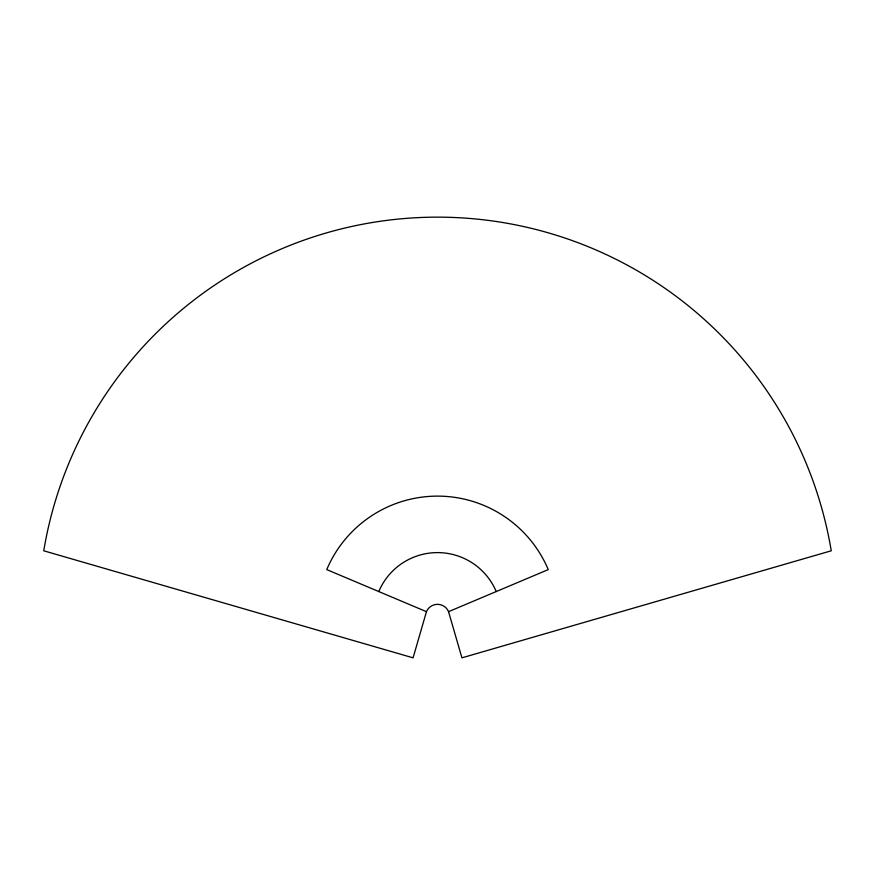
<?xml version="1.0" encoding="UTF-8"?>
<svg xmlns="http://www.w3.org/2000/svg" width="875" height="875" viewBox="0 0 875 875"><rect width="100%" height="100%" fill="white"/><g stroke="black" fill="none" stroke-linecap="round" stroke-linejoin="round"><path stroke-width="1.31" d="M426.453 611.669L413.077 657.836L43.75 550.791A399.164 399.164 0 0 1 831.25 550.791L461.923 657.836L448.547 611.669A11.988 11.988 0 0 0 426.453 611.669L326.747 569.603A120.203 120.203 0 0 1 548.253 569.603L448.547 611.669M378.766 591.555A63.755 63.755 0 0 1 496.234 591.555"/></g></svg>
